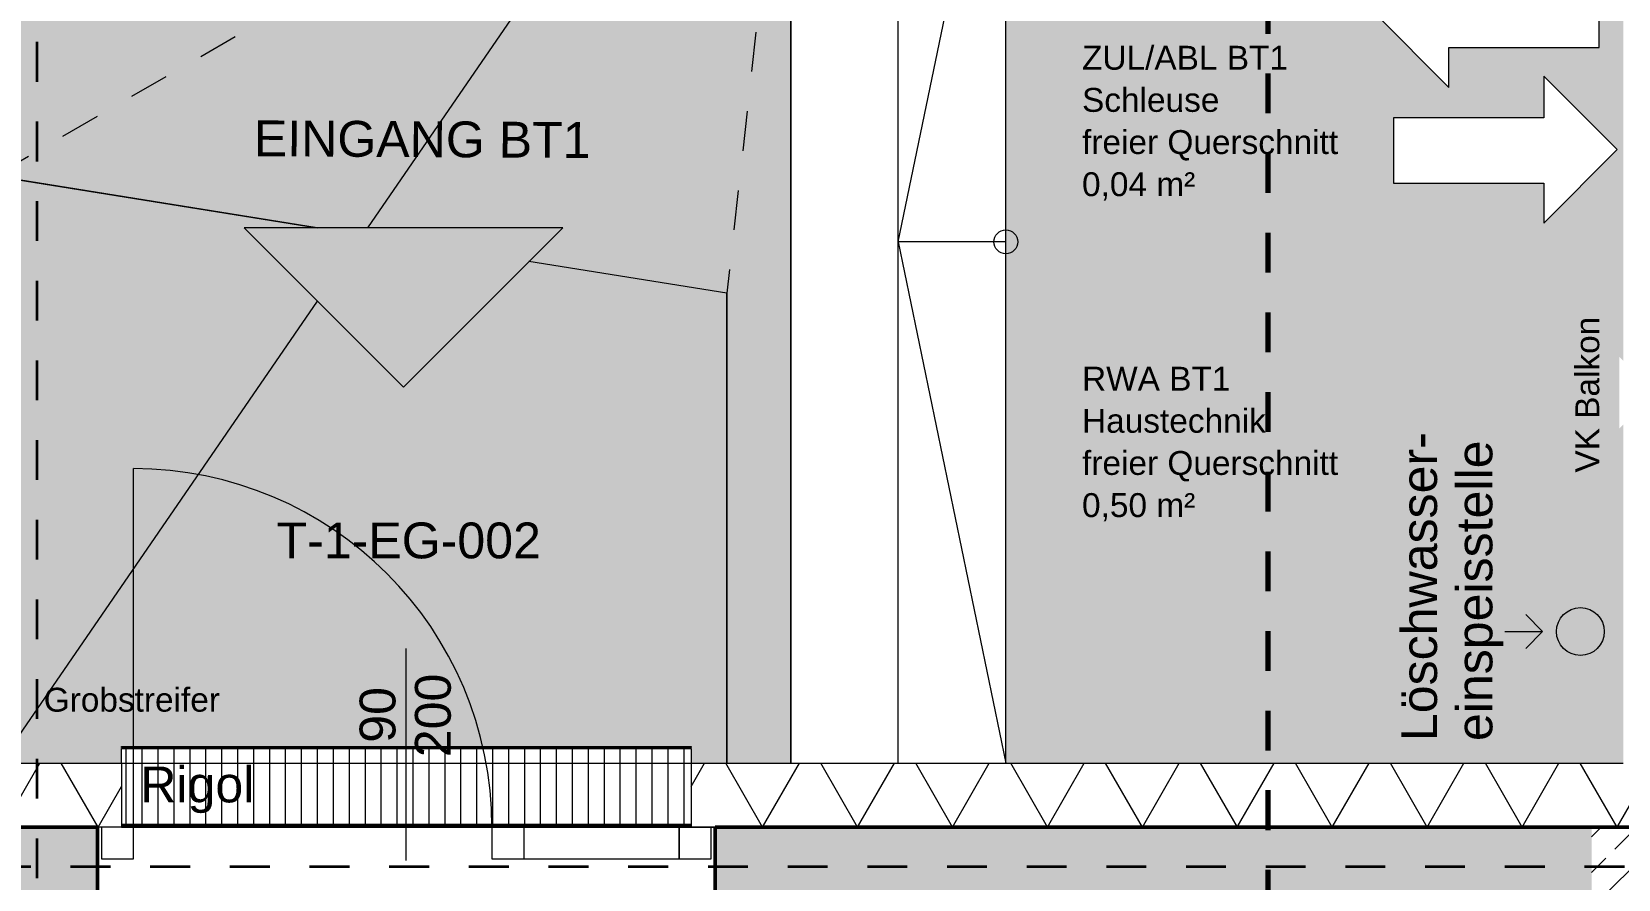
# Model space of a CAD drawing. Header units: metres. Extents: x -2.6 to 53.4, y 58.8 to 100.4.
# Drawn here: x 18.163 to 22.145, y 87.527 to 89.655 of the extents above; entities that cross this region are included whole.
import ezdxf

# ---------------------------------------------------------------- set-up
doc = ezdxf.new("R2010")
doc.units = ezdxf.units.M
for name, pattern in [('Achse', [0.009, 0.005, -0.002, 0, -0.002]), ('Strich Punkt Mittel', [0.015875, 0.00635, -0.004763, 0, -0.004763]), ('Verdeckt Unten', [0.005, 0.003, -0.002])]:
    doc.linetypes.add(name, pattern=pattern)
for name, color, linetype, lineweight in [('A-DETL-GENF_', 92, 'Continuous', 13), ('A_2D', 7, 'Continuous', 13), ('A_Beschriftung_', 7, 'Continuous', 9), ('A_Decken', 8, 'Continuous', 13), ('A_Raster_', 1, 'Continuous', 9), ('A_Tueren', 31, 'Continuous', 13), ('A_Waende', 7, 'Continuous', 13), ('G-ANNO-SYMB_', 111, 'Continuous', 9), ('M-EQPM', 50, 'Continuous', 5), ('M-EQPM-IDEN_', 50, 'Continuous', 9), ('S-STRS', 31, 'Continuous', 13), ('S-STRS-ANNO_', 31, 'Continuous', 5), ('Text', 130, 'Continuous', 9)]:
    doc.layers.add(name, color=color, linetype=linetype, lineweight=lineweight)
doc.styles.add('Arial_2', font='arial.ttf', dxfattribs={"height": 0.09})
doc.styles.add('Arial_6', font='arial.ttf', dxfattribs={"height": 0.06})
pattern_1 = [(45, (0, 0), (-0.08980256, 0.08980256), []), (45, (0.0898, 0), (-0.08980256, 0.08980256), [0.0635, -0.03175])]

# ---------------------------------------------------------------- blocks, each defined once
blk = doc.blocks.new('RRT_D1_SL1_OL-durchlaufend - RB_1550x2520_SL_0900x2000 2-11334100-263_PP_00EG_BT1')
at = {"layer": 'A_Tueren', "lineweight": 5}
for p, q in [((-0.685, -0.02), (-0.765, -0.02)), ((-0.765, -0.02), (-0.765, -0.1)), ((-0.685, -0.02), (-0.765, -0.02)), ((-0.685, -0.1), (-0.685, -0.02)), ((-0.215, -0.02), (-0.685, -0.02)), ((-0.685, -0.02), (-0.685, -0.1)), ((-0.295, -0.1), (-0.295, -0.02)), ((-0.215, -0.1), (-0.215, -0.02)), ((0.685, -0.02), (0.685, -0.1)), ((0.765, -0.02), (0.685, -0.02)), ((0.765, -0.1), (0.765, -0.02)), ((-0.765, -0.1), (-0.685, -0.1)), ((-0.765, -0.1), (-0.685, -0.1)), ((-0.685, -0.1), (-0.215, -0.1)), ((0.685, -0.1), (0.765, -0.1)), ((0.685, -0.1), (0.685, -1))]:
    blk.add_line(p, q, dxfattribs=at)
blk.add_arc((0.685, -0.1), 0.9, 180, 270, dxfattribs=at)
blk = doc.blocks.new('HLS_Rigol - 20x8cm-10326687-263_PP_00EG_BT1')
at = {"layer": 'M-EQPM'}
h = blk.add_hatch(dxfattribs=at)
h.set_pattern_fill('FP_115', color=252, style=0, pattern_type=2)
h.set_pattern_definition([(270, (0, 0.6096), (0.04, 0), [])])
h.paths.add_polyline_path([(0, -0.095), (1.43, -0.095), (1.43, 0.095), (0, 0.095), (0, -0.0225)])
for p, q in [((0, 0.097), (0, 0.1)), ((0, 0.1), (1.43, 0.1)), ((0, 0.1), (1.43, 0.1)), ((0, 0.097), (1.43, 0.097)), ((0, 0.0575), (0, 0.095)), ((0, 0.095), (1.43, 0.095)), ((1.43, 0.1), (1.43, 0.097)), ((1.43, 0.095), (1.43, 0.0575)), ((0, -0.095), (1.43, -0.095)), ((0, -0.097), (1.43, -0.097)), ((0, -0.1), (1.43, -0.1)), ((0, -0.1), (1.43, -0.1))]:
    blk.add_line(p, q, dxfattribs=at)
blk = doc.blocks.new('Dtai_Pfeil-Abluft-Zuluft - Ab-_Zuluft-8629826-263_PP_00EG_BT1')
at = {"layer": 'A-DETL-GENF_'}
for p, q in [((0.0791, 0.3802), (-0.1053, 0.1957)), ((0.2636, 0.1957), (0.0791, 0.3802)), ((-0.1053, 0.1957), (-0.0009, 0.1957)), ((-0.0009, 0.1957), (-0.0009, -0.1815)), ((0.1631, -0.1815), (0.1631, 0.1957)), ((0.1631, 0.1957), (0.2636, 0.1957)), ((-0.0009, -0.1815), (0.1631, -0.1815))]:
    blk.add_line(p, q, dxfattribs=at)
blk = doc.blocks.new('Dtai_Pfeil-Abluft-Zuluft - Ab-_Zuluft-8630180-263_PP_00EG_BT1')
at = {"layer": 'A-DETL-GENF_'}
for p, q in [((0.1631, 0.1815), (-0.0009, 0.1815)), ((-0.0009, 0.1815), (-0.0009, -0.1957)), ((0.1631, -0.1957), (0.1631, 0.1815)), ((-0.0009, -0.1957), (-0.1053, -0.1957)), ((-0.1053, -0.1957), (0.0791, -0.3802)), ((0.0791, -0.3802), (0.2636, -0.1957)), ((0.2636, -0.1957), (0.1631, -0.1957))]:
    blk.add_line(p, q, dxfattribs=at)
blk = doc.blocks.new('BS_Tuer_PP - oben-10002441-263_PP_00EG_BT1')
at = {"layer": 'A_Beschriftung_'}
blk.add_line((0, 0.000124), (0, 0.010761), dxfattribs=at)

msp = doc.modelspace()

# ---------------------------------------------------------------- hatches: boundary and pattern name
at = {"layer": 'A-DETL-GENF_'}
h = msp.add_hatch(color=10, dxfattribs=at)
h.paths.add_polyline_path([(-0.8892, 65.8893), (4.0799, 65.8905), (4.0799, 91.5308), (4.0817, 91.5308), (4.081, 91.5321), (4.0893, 91.5316), (16.0904, 89.6167), (16.0904, 89.609), (17.8512, 89.3272), (17.8512, 89.3285), (17.8508, 89.329), (17.8508, 89.3788), (17.8466, 89.3544), (4.0838, 91.5569), (4.1143, 91.7444), (9.3588, 90.9052), (17.8509, 89.5469), (17.8509, 89.5482), (4.1144, 91.7466), (4.1148, 91.7494), (9.3588, 90.9103), (17.8509, 89.5515), (17.8517, 90.7759), (18.0263, 90.7762), (-0.8892, 93.8029), (-0.8892, 92.5066), (2.4017, 91.98), (2.4009, 91.9771), (-0.8892, 92.5036), (-0.8892, 92.5016), (2.4009, 91.9751), (2.3705, 91.7875), (2.3527, 91.7904), (2.3527, 91.7884), (2.3516, 91.7886), (2.3516, 91.8496), (2.3486, 91.8489), (2.3486, 91.791), (2.3466, 91.7914), (2.3466, 91.8485), (2.1997, 91.8149), (2.1583, 91.8215), (2.158, 91.8195), (2.1945, 91.8137), (2.1867, 91.8119), (2.1576, 91.8166), (2.1551, 91.7995), (2.1566, 91.7995), (2.1566, 91.7823), (2.1546, 91.7826), (2.1546, 91.7953), (2.1527, 91.7855), (2.1527, 91.8173), (-0.8892, 92.3041), (-0.8892, 92.2838), (2.1339, 91.7995), (2.1339, 80.4745), (2.1566, 80.4742), (2.1566, 80.4729), (2.1339, 80.4729), (2.1339, 80.2829), (2.3466, 80.2831), (2.3466, 80.3346), (2.1684, 80.4693), (2.3716, 80.4693), (2.3714, 80.2793), (2.3516, 80.2793), (2.3516, 80.3308), (2.3486, 80.3331), (2.3486, 80.2811), (2.1339, 80.2809), (2.1339, 80.2775), (2.3714, 80.2773), (2.3714, 80.2743), (2.1339, 80.2743), (2.1339, 67.8913), (2.0495, 67.8913), (2.0494, 67.9211), (0.447, 67.9196), (0.4467, 67.8905), (0.307, 67.8905), (0.3069, 67.8896), (0.2261, 67.8896), (-0.8892, 68.3549), (-0.8892, 66.0014)])
h.paths.add_polyline_path([(3.6336, 66.146), (3.6336, 66.946), (4.0336, 66.546), (3.7264, 66.2388)])
h.paths.add_polyline_path([(2.3714, 80.4712), (2.1658, 80.4713), (2.1618, 80.4743), (2.3716, 80.4742), (2.3714, 80.4716)])
h.paths.add_polyline_path([(3.7579, 86.7939), (3.7579, 86.8945), (3.3807, 86.8945), (3.3807, 87.0584), (3.7579, 87.0584), (3.7579, 87.1629), (3.9424, 86.9784), (3.8585, 86.8945)])
h.paths.add_polyline_path([(22.0038, 87.818), (22.1575, 87.818), (22.1575, 88.6685), (22.1477, 88.6587), (22.1477, 88.8387), (22.1575, 88.8288), (22.1575, 90.743), (20.6077, 90.991), (20.6077, 90.442), (20.1151, 90.442), (18.0517, 90.7721), (18.0517, 89.3156), (17.924, 89.3156), (18.1093, 89.2857), (18.1093, 87.818), (18.3877, 87.818), (18.3877, 87.8555), (19.8177, 87.8555), (19.8177, 87.818), (20.0677, 87.818), (20.0682, 90.437), (20.6077, 90.437), (20.6077, 87.818), (21.1559, 87.818)])
h.paths.add_polyline_path([(19.3524, 87.8575), (18.3877, 87.8575), (18.3877, 87.8605), (19.8177, 87.8605), (19.8177, 87.8575), (19.4601, 87.8575)])
h.paths.add_polyline_path([(19.0956, 88.7628), (18.6956, 89.1628), (19.4956, 89.1628), (19.331, 88.9982)])
h.paths.add_polyline_path([(21.9576, 89.1744), (21.9576, 89.275), (21.5804, 89.275), (21.5804, 89.4389), (21.9576, 89.4389), (21.9576, 89.5434), (22.1421, 89.3589), (22.0038, 89.2206)])
h.paths.add_polyline_path([(17.8562, 89.3265), (17.8562, 89.3278), (17.8547, 89.328), (17.8547, 89.3267)])
h.paths.add_polyline_path([(17.8461, 89.3495), (4.0832, 91.5517), (4.084, 91.5549), (9.9214, 90.6208), (17.8466, 89.3524)])
h.paths.add_polyline_path([(21.7198, 89.5153), (21.5353, 89.6998), (21.7198, 89.8843), (21.7198, 89.7798), (22.097, 89.7798), (22.097, 89.6159), (21.7198, 89.6159), (21.7198, 89.5421)])
h.paths.add_polyline_path([(15.0965, 90.2746), (14.912, 90.4591), (15.0126, 90.4591), (15.0126, 90.8363), (15.1765, 90.8363), (15.1765, 90.4591), (15.281, 90.4591), (15.1765, 90.3547)])
h.paths.add_polyline_path([(14.7965, 90.2763), (14.6326, 90.2763), (14.6326, 90.6536), (14.532, 90.6536), (14.7165, 90.8381), (14.901, 90.6536), (14.7965, 90.6536), (14.7965, 90.4591)])
h.paths.add_polyline_path([(3.5652, 90.692), (3.3807, 90.8764), (3.5652, 91.0609), (3.5652, 90.9604), (3.9424, 90.9604), (3.9424, 90.7964), (3.5652, 90.7964)])
h.paths.add_polyline_path([(8.0841, 91.2144), (8.0841, 91.5916), (7.9835, 91.5916), (8.168, 91.7761), (8.3525, 91.5916), (8.248, 91.5916), (8.248, 91.2144)])
h.paths.add_polyline_path([(4.0832, 91.5517), (4.0832, 91.5528), (4.0834, 91.5539)])
h.paths.add_polyline_path([(2.3701, 91.7826), (2.3516, 91.7855), (2.3516, 91.7885), (2.3705, 91.7855)])
h.paths.add_polyline_path([(2.3486, 91.786), (2.3466, 91.7863), (2.3466, 91.7893), (2.3486, 91.789), (2.3486, 91.7875)])
h.paths.add_polyline_path([(2.1527, 91.8204), (2.1527, 91.8224), (-0.8892, 92.3091), (-0.8892, 92.3071), (2.1369, 91.8229)])
msp.add_hatch(color=7, dxfattribs=at).paths.add_polyline_path([(19.0956, 88.7628), (19.4956, 89.1628), (18.6956, 89.1628), (19.0905, 88.768)])
at = {"layer": 'A_Waende', "lineweight": 5}
h = msp.add_hatch(dxfattribs=at)
h.set_pattern_fill('FP_146', color=250, angle=90, style=0, pattern_type=2)
h.set_pattern_definition([(0, (18.329, 87.658), (0, 0.20637), []), (60, (18.329, 87.658), (-0.178722, 0.103185), []), (120, (18.329, 87.658), (-0.178722, -0.103185), [])])
h.paths.add_polyline_path([(14.4003, 87.658), (16.1602, 87.658), (16.1602, 87.818), (14.4003, 87.818), (14.4003, 87.6768)])
h.paths.add_polyline_path([(22.2577, 87.658), (22.2577, 87.818), (19.8177, 87.818), (19.8177, 87.658), (22.2158, 87.658)])
h.paths.add_polyline_path([(17.2102, 87.658), (18.3877, 87.658), (18.3877, 87.818), (17.2102, 87.818), (17.2102, 87.6767)])
h = msp.add_hatch(dxfattribs=at)
h.set_pattern_fill('FP_4', color=250, style=0, pattern_type=2)
h.set_pattern_definition(pattern_1)
h.paths.add_polyline_path([(20.308, 87.458), (22.0777, 87.458), (22.0777, 87.658), (19.8777, 87.658), (19.8777, 87.458), (20.0677, 87.458)])
h.paths.add_polyline_path([(8.806, 87.458), (13.2752, 87.458), (13.2752, 87.658), (7.8227, 87.658), (7.8227, 87.458), (8.6227, 87.458)])
h.paths.add_polyline_path([(17.7643, 87.458), (18.3277, 87.458), (18.3277, 87.658), (17.2852, 87.658), (17.2852, 87.458), (17.4187, 87.458)])
h.paths.add_polyline_path([(15.4502, 87.458), (16.0852, 87.458), (16.0852, 87.658), (14.4752, 87.658), (14.4752, 87.458), (15.357, 87.458)])
h = msp.add_hatch(dxfattribs=at)
h.set_pattern_fill('FP_4', color=250, style=0, pattern_type=2)
h.set_pattern_definition(pattern_1)
h.paths.add_polyline_path([(22.2577, 80.3355), (22.2577, 87.658), (22.0777, 87.658), (22.0777, 80.3355)])

# ---------------------------------------------------------------- linework, layer by layer
at = {"layer": 'A_2D'}
for p, q in [((19.0062, 89.1628), (19.9077, 90.4751)), ((18.6956, 89.1628), (19.0956, 88.7628)), ((19.4956, 89.1628), (18.6956, 89.1628)), ((19.0956, 88.7628), (19.4956, 89.1628)), ((18.0824, 87.818), (18.8797, 88.9787)), ((18.1093, 87.818), (22.1575, 87.818))]:
    msp.add_line(p, q, dxfattribs=at)
at = {"layer": 'A_2D', "lineweight": 5}
for p, q in [((18.8787, 89.1628), (18.0823, 89.2903)), ((19.9077, 88.9982), (19.4105, 89.0777)), ((19.9077, 87.818), (19.9077, 88.9982)), ((18.0823, 87.818), (19.9077, 87.818))]:
    msp.add_line(p, q, dxfattribs=at)
at = {"layer": 'A_2D', "lineweight": 18}
for p, q in [((21.9548, 88.1489), (21.9124, 88.1913)), ((21.8598, 88.1489), (21.9548, 88.1489)), ((21.9548, 88.1489), (21.9124, 88.1065))]:
    msp.add_line(p, q, dxfattribs=at)
msp.add_circle((22.0498, 88.1489), 0.06, dxfattribs=at)
at = {"layer": 'A_Decken', "linetype": 'Verdeckt Unten'}
for p, q in [((18.0677, 89.2926), (20.0546, 90.442)), ((20.0677, 90.4495), (19.9077, 88.9982))]:
    msp.add_line(p, q, dxfattribs=at)
at = {"layer": 'A_Decken'}
for p, q in [((20.0677, 90.4495), (20.0677, 87.818)), ((18.0677, 89.2926), (18.8787, 89.1628)), ((19.9077, 88.9982), (19.4105, 89.0777)), ((19.9077, 88.9982), (19.9077, 87.818))]:
    msp.add_line(p, q, dxfattribs=at)
at = {"layer": 'A_Raster_', "linetype": 'Strich Punkt Mittel', "lineweight": 35}
for p, q in [((18.1752, 94.2296), (18.1752, 59.9489)), ((48.1601, 87.558), (3.8215, 87.558))]:
    msp.add_line(p, q, dxfattribs=at)
at = {"layer": 'A_Waende', "color": 250, "lineweight": 5}
for p, q in [((17.2102, 87.818), (18.3877, 87.818)), ((18.3877, 87.818), (18.3877, 87.658)), ((19.8177, 87.818), (22.1575, 87.818)), ((19.8177, 87.818), (19.8177, 87.658)), ((18.3877, 87.658), (18.3277, 87.658)), ((19.8177, 87.658), (19.8777, 87.658))]:
    msp.add_line(p, q, dxfattribs=at)
at = {"layer": 'A_Waende'}
for p, q in [((18.3877, 87.818), (19.8177, 87.818)), ((18.3877, 87.658), (19.8177, 87.658))]:
    msp.add_line(p, q, dxfattribs=at)
at = {"layer": 'A_Waende', "color": 50, "lineweight": 50}
for p, q in [((17.2852, 87.658), (18.3277, 87.658)), ((18.3277, 87.658), (18.3277, 87.458)), ((19.8777, 87.658), (19.8777, 87.458)), ((19.8777, 87.658), (22.2577, 87.658))]:
    msp.add_line(p, q, dxfattribs=at)
at = {"layer": 'G-ANNO-SYMB_', "linetype": 'Achse', "lineweight": 70}
msp.add_line((21.2652, 91.5502), (21.2652, 68.0062), dxfattribs=at)
at = {"layer": 'S-STRS'}
for p, q in [((20.0677, 87.818), (20.0677, 90.437)), ((20.3377, 87.818), (20.3377, 90.437)), ((20.3377, 87.818), (20.3377, 90.437)), ((20.6077, 87.818), (20.6077, 90.437)), ((20.6077, 87.818), (20.6077, 90.437))]:
    msp.add_line(p, q, dxfattribs=at)
at = {"layer": 'S-STRS-ANNO_'}
for p, q in [((20.3377, 89.1275), (20.6077, 90.437)), ((20.6077, 89.1275), (20.3377, 89.1275)), ((20.3377, 89.1275), (20.6077, 87.818))]:
    msp.add_line(p, q, dxfattribs=at)
msp.add_circle((20.6077, 89.1275), 0.03, dxfattribs=at)

# ---------------------------------------------------------------- block references
at = {"layer": 'A-DETL-GENF_'}
for name, p, rotation in [('Dtai_Pfeil-Abluft-Zuluft - Ab-_Zuluft-8630180-263_PP_00EG_BT1', (21.9155, 89.779), 270.0000000000001), ('Dtai_Pfeil-Abluft-Zuluft - Ab-_Zuluft-8629826-263_PP_00EG_BT1', (21.7619, 89.4381), 269.9999999999999)]:
    msp.add_blockref(name, p, dxfattribs=dict(at, rotation=rotation))
at = {"layer": 'A_Beschriftung_', "xscale": 49.99999999999998, "yscale": 49.99999999999998, "zscale": 49.99999999999998}
msp.add_blockref('BS_Tuer_PP - oben-10002441-263_PP_00EG_BT1', (19.1027, 87.568), dxfattribs=at)
at = {"layer": 'A_Tueren', "rotation": 180}
msp.add_blockref('RRT_D1_SL1_OL-durchlaufend - RB_1550x2520_SL_0900x2000 2-11334100-263_PP_00EG_BT1', (19.1027, 87.558), dxfattribs=at)
at = {"layer": 'M-EQPM'}
msp.add_blockref('HLS_Rigol - 20x8cm-10326687-263_PP_00EG_BT1', (18.3877, 87.7605), dxfattribs=at)

# ---------------------------------------------------------------- texts
at = {"layer": 'A_Beschriftung_', "insert": (18.777, 88.4227), "char_height": 0.09, "width": 0.789662, "attachment_point": 1, "style": 'Arial_2'}
msp.add_mtext('T-1-EG-002', dxfattribs=at)
at = {"layer": 'A_Beschriftung_', "char_height": 0.09, "attachment_point": 1, "rotation": 90, "style": 'Arial_2'}
for s, insert, width in [('200', (19.1245, 87.8334), 0.252532), ('90', (18.9856, 87.8697), 0.168354)]:
    msp.add_mtext(s, dxfattribs=dict(at, insert=insert, width=width))
at = {"layer": 'M-EQPM-IDEN_', "insert": (18.435, 87.8099), "char_height": 0.09, "width": 0.3327, "attachment_point": 1, "style": 'Arial_2'}
msp.add_mtext('Rigol', dxfattribs=at)
at = {"layer": 'Text', "color": 7, "char_height": 0.06, "attachment_point": 1, "style": 'Arial_6'}
for s, insert, width in [('ZUL/ABL BT1', (20.7989, 89.6197), 0.669409), ('Schleuse', (20.7989, 89.5139), 0.448945), ('freier Querschnitt', (20.7989, 89.408), 0.837763), ('0,04 m²', (20.7989, 89.3022), 0.368776), ('RWA BT1 ', (20.7989, 88.8139), 0.525105), ('Haustechnik', (20.7989, 88.7081), 0.601266), ('freier Querschnitt', (20.7989, 88.6022), 0.837763), ('0,50 m²', (20.7989, 88.4964), 0.368776), ('Grobstreifer', (18.1927, 88.0077), 0.573207)]:
    msp.add_mtext(s, dxfattribs=dict(at, insert=insert, width=width))
at = {"layer": 'Text', "color": 7, "attachment_point": 1}
for s, insert, char_height, width, rotation, style in [('EINGANG BT1', (18.7204, 89.4325), 0.09, 1.002109, 359.6979, 'Arial_2'), ('VK Balkon', (22.037, 88.548), 0.06, 0.505063, 90, 'Arial_6'), ('Löschwasser-', (21.5999, 87.8739), 0.09, 0.909915, 90, 'Arial_2'), ('einspeisstelle', (21.7388, 87.8739), 0.09, 0.857806, 90, 'Arial_2')]:
    msp.add_mtext(s, dxfattribs=dict(at, insert=insert, char_height=char_height, width=width, rotation=rotation, style=style))

doc.saveas('drawing.dxf')
